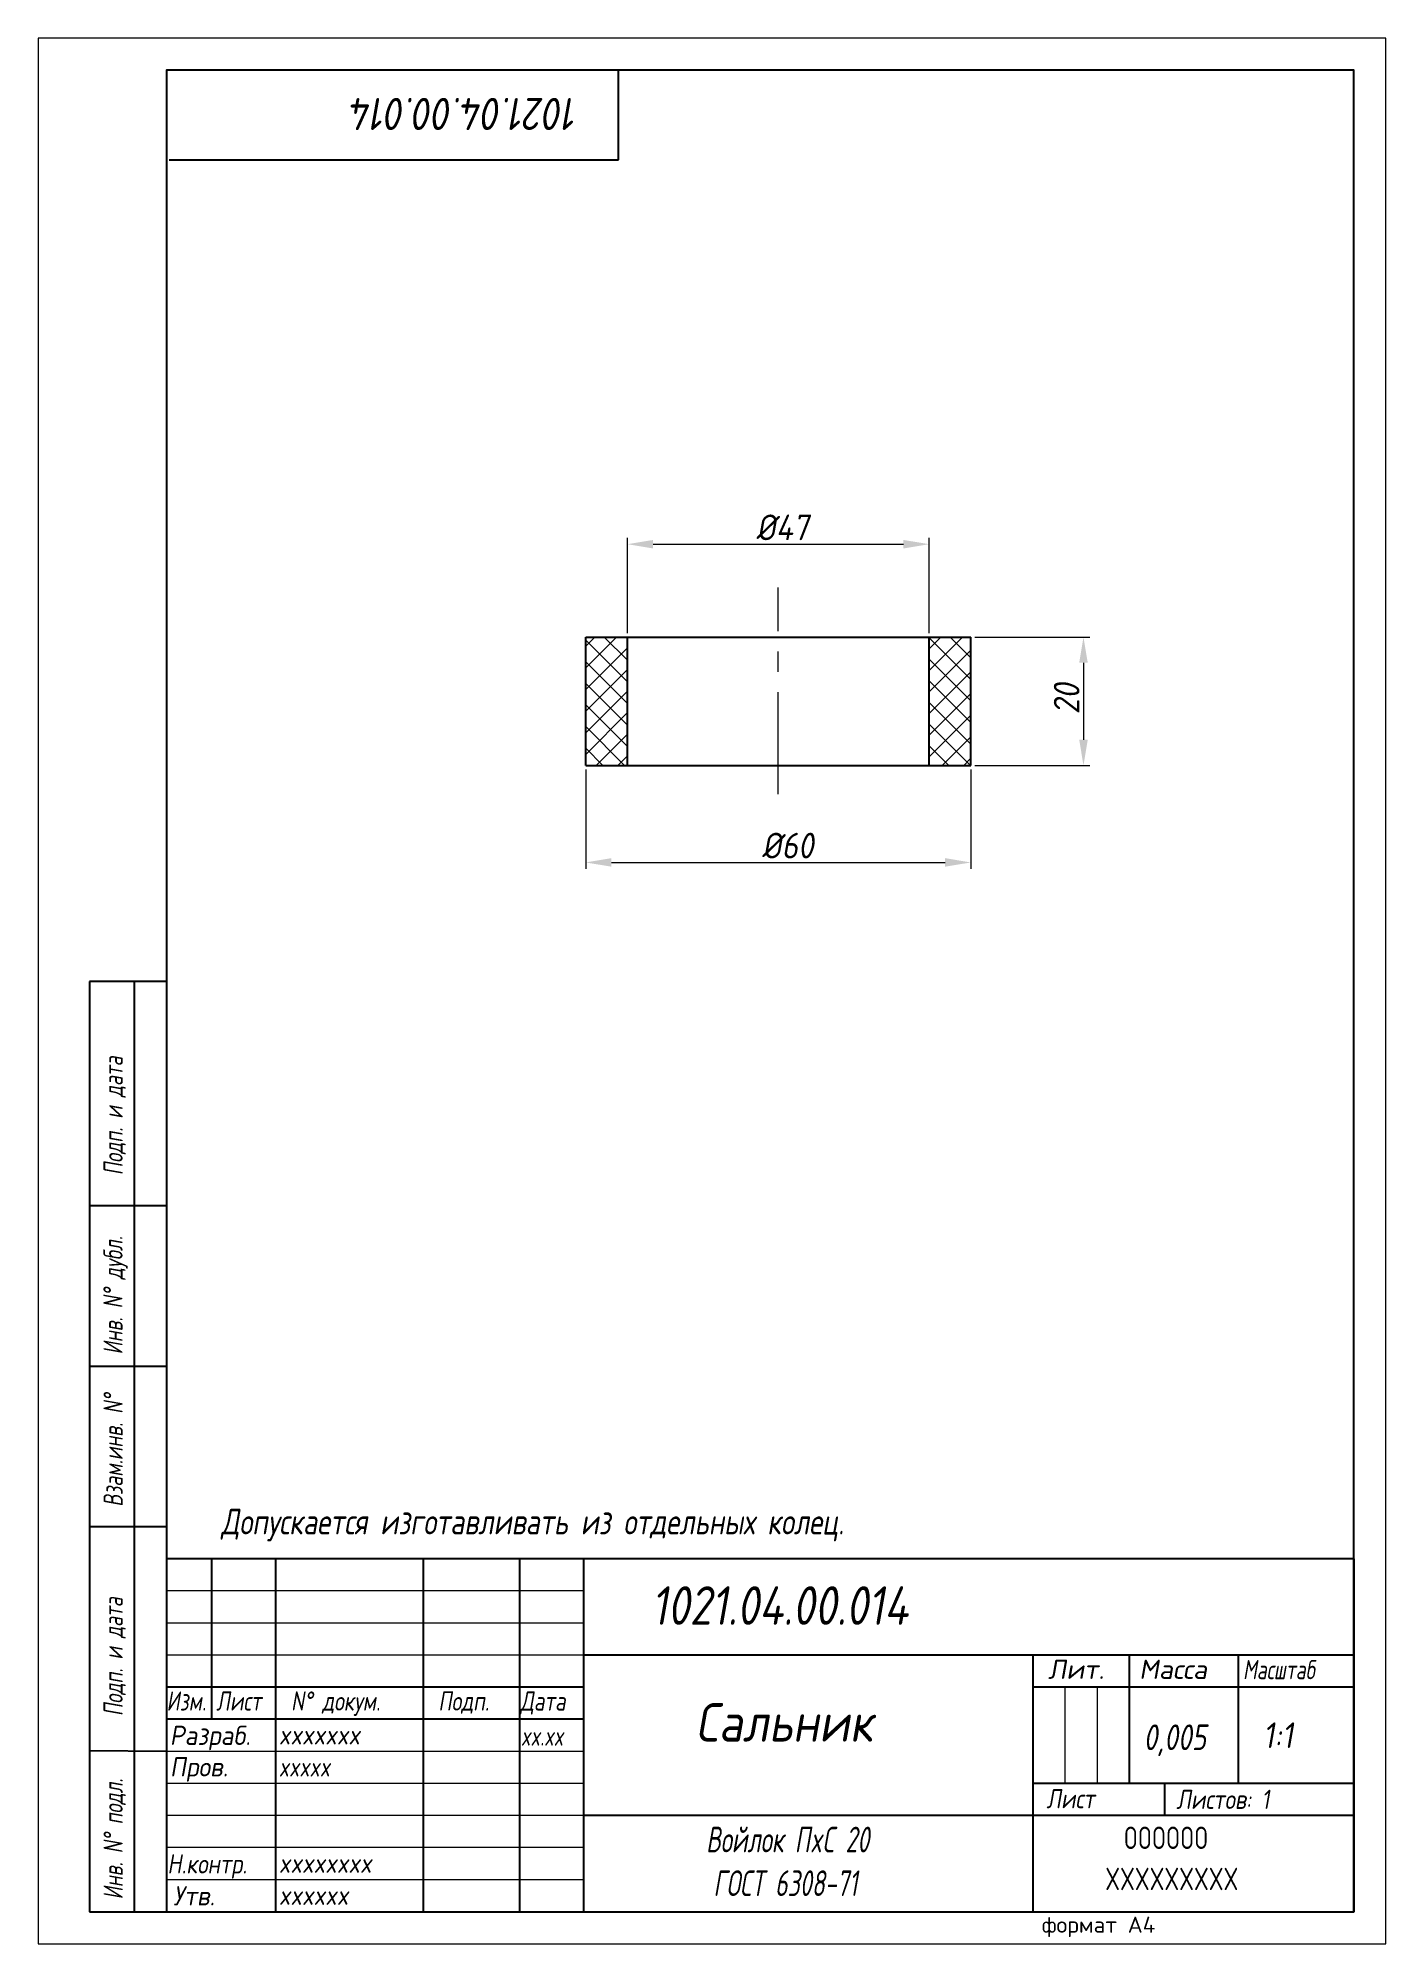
# Model space of a CAD drawing. Header units: millimetres. Extents: x 1490 to 3668, y -4564 to 680.
# Drawn here: x 3458.1 to 3668.1, y 382.9 to 679.9 of the extents above.
import ezdxf

# ---------------------------------------------------------------- set-up
doc = ezdxf.new("R2010")
doc.units = ezdxf.units.MM
doc.linetypes.add('CENTER', pattern=[50.8, 31.75, -6.35, 6.35, -6.35])
for name, color, linetype, lineweight in [('Ax', 1, 'CENTER', 18), ('Dim', 3, 'Continuous', 40), ('Hatch', 5, 'Continuous', 18), ('Slim', 8, 'Continuous', 18), ('Text', 2, 'Continuous', 40), ('Wide', 31, 'Continuous', 60)]:
    doc.layers.add(name, color=color, linetype=linetype, lineweight=lineweight)
doc.styles.add('курсив', font='romans.shx', dxfattribs={"oblique": 10})
doc.styles.add('курсив 0_75', font='romans.shx', dxfattribs={"width": 0.75, "oblique": 10})
doc.styles.add('курсив 0_85', font='romans.shx', dxfattribs={"width": 0.85, "oblique": 10})
doc.dimstyles.new('к1_1', dxfattribs={"dimtxt": 4, "dimasz": 4, "dimexe": 1, "dimexo": 0.625, "dimtad": 1, "dimtxsty": 'курсив 0_85', "dimcen": 0, "dimadec": 0, "dimazin": 0, "dimtfac": 1, "dimtmove": 0, "dimatfit": 3, "dimldrblk": 'DOTSMALL', "dimfxl": 1, "dimlwd": 18, "dimlwe": 18, "dimarcsym": 0})

# ---------------------------------------------------------------- blocks, each defined once
blk = doc.blocks.new('*D415')
at = {"layer": 'Defpoints', "color": 0, "transparency": 16777216}
for p in [(3543.47, 566.54), (3603.47, 566.54), (3603.47, 551.42)]:
    blk.add_point(p, dxfattribs=at)
at = {"layer": 'Dim', "color": 0, "lineweight": 18, "transparency": 16777216}
for p, q in [((3543.47, 565.92), (3543.47, 550.42)), ((3603.47, 565.92), (3603.47, 550.42)), ((3547.47, 551.42), (3599.47, 551.42))]:
    blk.add_line(p, q, dxfattribs=at)
at = {"layer": 'Dim', "color": 0, "transparency": 16777216}
for points in [[(3547.47, 552.09), (3547.47, 550.76), (3543.47, 551.42)], [(3599.47, 552.09), (3599.47, 550.76), (3603.47, 551.42)]]:
    blk.add_solid(points, dxfattribs=at)
at = {"layer": 'Dim', "color": 0, "transparency": 16777216, "insert": (3574.95, 554.05), "char_height": 4, "attachment_point": 5, "style": 'курсив 0_85'}
blk.add_mtext('%%c60', dxfattribs=at)
blk = doc.blocks.new('_DotSmall')
at = {"color": 0, "linetype": 'ByBlock', "const_width": 0.5}
blk.add_lwpolyline([(-122670.927, 17467.939, 1), (-122670.802, 17467.939, 1)], format="xyb", close=True, dxfattribs=at)
blk = doc.blocks.new('*D416')
at = {"layer": 'Defpoints', "color": 0, "transparency": 16777216}
for p in [(3596.97, 601.02), (3549.97, 586.54), (3596.97, 586.54)]:
    blk.add_point(p, dxfattribs=at)
at = {"layer": 'Dim', "color": 0, "lineweight": 18, "transparency": 16777216}
for p, q in [((3549.97, 587.17), (3549.97, 602.02)), ((3553.97, 601.02), (3592.97, 601.02)), ((3596.97, 587.17), (3596.97, 602.02))]:
    blk.add_line(p, q, dxfattribs=at)
at = {"layer": 'Dim', "color": 0, "transparency": 16777216}
for points in [[(3553.97, 601.68), (3553.97, 600.35), (3549.97, 601.02)], [(3592.97, 601.68), (3592.97, 600.35), (3596.97, 601.02)]]:
    blk.add_solid(points, dxfattribs=at)
at = {"layer": 'Dim', "color": 0, "transparency": 16777216, "insert": (3574.13, 603.64), "char_height": 4, "attachment_point": 5, "style": 'курсив 0_85'}
blk.add_mtext('%%c47', dxfattribs=at)
blk = doc.blocks.new('*D417')
at = {"layer": 'Defpoints', "color": 0, "transparency": 16777216}
for p in [(3603.47, 586.54), (3603.47, 566.54), (3621.02, 566.54)]:
    blk.add_point(p, dxfattribs=at)
at = {"layer": 'Dim', "color": 0, "lineweight": 18, "transparency": 16777216}
for p, q in [((3604.09, 586.54), (3622.02, 586.54)), ((3621.02, 582.54), (3621.02, 570.54)), ((3604.09, 566.54), (3622.02, 566.54))]:
    blk.add_line(p, q, dxfattribs=at)
at = {"layer": 'Dim', "color": 0, "transparency": 16777216}
for points in [[(3620.36, 582.54), (3621.69, 582.54), (3621.02, 586.54)], [(3620.36, 570.54), (3621.69, 570.54), (3621.02, 566.54)]]:
    blk.add_solid(points, dxfattribs=at)
at = {"layer": 'Dim', "color": 0, "transparency": 16777216, "insert": (3618.4, 576.93), "char_height": 4, "attachment_point": 5, "rotation": 90, "style": 'курсив 0_85'}
blk.add_mtext('20', dxfattribs=at)

msp = doc.modelspace()

# ---------------------------------------------------------------- hatches: boundary and pattern name
at = {"layer": 'Hatch'}
h = msp.add_hatch(dxfattribs=at)
h.set_pattern_fill('ANSI37', color=256, scale=0.75, style=0)
h.set_pattern_definition([(45, (-14876.8036, -4785.7322), (-1.68379802, 1.68379802), []), (135, (-14876.8036, -4785.7322), (-1.68379802, -1.68379802), [])])
h.paths.add_polyline_path([(3543.4651, 566.5424), (3549.9651, 566.5424), (3549.9651, 586.5424), (3543.4651, 586.5424)])
h.paths.add_polyline_path([(3596.9651, 566.5424), (3603.4651, 566.5424), (3603.4651, 586.5424), (3596.9651, 586.5424)])

# ---------------------------------------------------------------- linework, layer by layer
for p, q in [((3548.5524, 660.8935), (3548.5524, 674.8935)), ((3478.5524, 660.8935), (3548.5524, 660.8935)), ((3543.4651, 566.5424), (3543.4651, 586.5424)), ((3543.4651, 586.5424), (3603.4651, 586.5424)), ((3549.9651, 566.5424), (3549.9651, 586.5424)), ((3596.9651, 566.5424), (3596.9651, 586.5424)), ((3603.4651, 566.5424), (3603.4651, 586.5424)), ((3543.4651, 566.5424), (3603.4651, 566.5424)), ((3466.1397, 532.8874), (3466.1397, 387.8874)), ((3478.1397, 532.8874), (3466.1397, 532.8874)), ((3473.1402, 387.9577), (3473.1402, 532.8874)), ((3478.0703, 497.8876), (3466.1397, 497.8862)), ((3478.0532, 472.8876), (3466.1397, 472.888)), ((3466.1397, 447.8898), (3466.1397, 447.8898)), ((3478.1397, 447.8878), (3466.1397, 447.8898)), ((3663.1397, 442.8874), (3478.1397, 442.8874)), ((3485.1397, 442.8874), (3485.1397, 417.8874)), ((3495.1397, 442.8874), (3495.1397, 387.8874)), ((3518.1397, 442.8874), (3518.1397, 387.8874)), ((3533.1397, 442.8874), (3533.1397, 387.8874)), ((3543.1397, 442.8874), (3543.1397, 387.8874)), ((3663.1397, 387.8874), (3663.1397, 442.8874)), ((3663.1397, 442.8874), (3663.1397, 387.8874)), ((3613.1397, 427.8874), (3543.1397, 427.8874)), ((3613.1397, 427.8874), (3613.1397, 387.8874)), ((3663.1397, 427.8874), (3613.1397, 427.8874)), ((3628.1397, 427.8874), (3628.1397, 407.8874)), ((3645.1397, 427.8874), (3645.1397, 407.8874)), ((3543.1397, 422.8874), (3478.1397, 422.8874)), ((3663.1397, 422.8874), (3613.1397, 422.8874)), ((3543.1397, 417.8874), (3478.1397, 417.8874)), ((3478.1397, 412.8869), (3466.1397, 412.9564)), ((3663.1397, 407.8874), (3613.1397, 407.8874)), ((3633.6442, 407.8874), (3633.6442, 402.8874)), ((3613.1397, 402.8874), (3543.1397, 402.8874)), ((3663.1397, 402.8874), (3613.1397, 402.8874)), ((3466.1397, 387.8874), (3478.1397, 387.8874)), ((3478.1397, 387.8874), (3663.1397, 387.8874))]:
    msp.add_line(p, q)
msp.add_lwpolyline([(3478.1397, 387.8874), (3663.1397, 387.8874), (3663.1397, 674.8874), (3478.1397, 674.8874)], close=True)
at = {"layer": 'Ax', "ltscale": 0.5}
msp.add_line((3573.4651, 562.0602), (3573.4651, 594.273), dxfattribs=at)
at = {"layer": 'Slim'}
for p, q in [((3543.1397, 437.8874), (3478.1397, 437.8874)), ((3543.1397, 432.8874), (3478.1397, 432.8874)), ((3543.1397, 427.8874), (3478.1397, 427.8874)), ((3618.1397, 422.8874), (3618.1397, 407.8874)), ((3623.1397, 422.8874), (3623.1397, 407.8874)), ((3543.1397, 412.8874), (3478.1397, 412.8874)), ((3543.1397, 407.8874), (3478.1397, 407.8874)), ((3543.1397, 402.8874), (3478.1397, 402.8874)), ((3543.1397, 397.8874), (3478.1397, 397.8874)), ((3543.1397, 392.8874), (3478.1397, 392.8874))]:
    msp.add_line(p, q, dxfattribs=at)
msp.add_lwpolyline([(3458.1397, 382.8874), (3668.1397, 382.8874), (3668.1397, 679.8874), (3458.1397, 679.8874)], close=True, dxfattribs=at)

# ---------------------------------------------------------------- texts
at = {"layer": 'Text', "oblique": 10}
for s, height, rotation, style, width, p in [('1021.04.00.014', 5, 180, 'курсив', 0.85, (3542.3042, 670.5703)), ('Подп. и дата', 3, 90, 'курсив 0_75', 0.7, (3471.3297, 502.6702)), ('Инв. N%%D дубл.', 3, 90, 'курсив 0_75', 0.7, (3471.296, 474.7367)), ('Взам.инв. N%%D', 3, 90, 'курсив 0_75', 0.7, (3471.3297, 451.0084)), ('Подп. и дата', 3, 90, 'курсив 0_75', 0.7, (3471.3297, 418.3831)), ('Инв. N%%D подл.', 3, 90, 'курсив 0_75', 0.7, (3471.3297, 389.8104))]:
    msp.add_text(s, height=height, rotation=rotation, dxfattribs=dict(at, style=style, width=width)).set_placement(p)
for s, height, style, width, p in [('Допускается изготавливать из отдельных колец.', 4, 'курсив 0_75', 0.75, (3486.6714, 446.7015)), ('1021.04.00.014', 6, 'курсив', 0.8, (3553.7205, 432.6185)), ('Масштаб', 3, 'курсив', 0.7, (3645.8734, 424.1336)), ('Изм.', 3, 'курсив 0_75', 0.75, (3478.1397, 419.242)), ('Лист', 3, 'курсив 0_75', 0.75, (3485.8758, 419.242)), ('N%%D докум.', 3, 'курсив 0_75', 0.75, (3497.5476, 419.242)), ('Подп.', 3, 'курсив 0_75', 0.75, (3520.4878, 419.242)), ('Дата', 3, 'курсив 0_75', 0.75, (3533.2613, 419.242)), ('Сальник', 6, 'курсив 0_85', 0.85, (3560.6036, 414.4076)), ('Разраб.', 3, 'курсив', 0.9, (3478.6533, 413.8863)), ('xxxxxxx', 3, 'курсив 0_85', 0.85, (3495.6451, 413.9666)), ('0,005', 4, 'курсив 0_75', 0.75, (3630.3945, 413.0851)), ('1:1', 4, 'курсив 0_85', 0.85, (3648.9948, 413.4043)), ('Пров.', 3, 'курсив', 0.9, (3478.6793, 408.9817)), ('xxxxx', 3, 'курсив 0_85', 0.75, (3495.6451, 408.9666)), ('Лист', 3, 'курсив', 0.8, (3615.2412, 404.0183)), ('Листов: 1', 3, 'курсив', 0.8, (3635.4856, 403.9124)), ('Войлок ПxC 20', 4, 'курсив 0_75', 0.65, (3562.2131, 397.1494)), ('Н.контр.', 3, 'курсив', 0.8, (3478.2699, 393.8628)), ('xxxxxxxx', 3, 'курсив 0_85', 0.85, (3495.6451, 393.9666)), ('ГОСТ 6308-71', 4, 'курсив 0_75', 0.65, (3563.3467, 390.3428)), ('Утв.', 3, 'курсив', 0.9, (3479.2009, 388.8845)), ('xxxxxx', 3, 'курсив 0_85', 0.85, (3495.6451, 388.9666))]:
    msp.add_text(s, height=height, dxfattribs=dict(at, style=style, width=width)).set_placement(p)
at = {"layer": 'Text', "style": 'курсив', "oblique": 10}
for s, p in [('Лит.', (3615.4941, 424.1817)), ('Масса', (3629.6938, 424.1817))]:
    msp.add_text(s, height=3, dxfattribs=at).set_placement(p)
at = {"layer": 'Text', "ltscale": 0.8, "style": 'курсив', "oblique": 10, "width": 0.7}
msp.add_text('xx.xx', height=3, dxfattribs=at).set_placement((3533.3659, 413.7804))
at = {"layer": 'Text', "style": 'курсив'}
msp.add_text('формат А4', height=2.5, dxfattribs=at).set_placement((3614.5211, 384.6244))
at = {"layer": 'Wide', "lineweight": 50, "style": 'курсив', "width": 0.7}
for s, p in [('OOOOOO', (3627.2914, 397.6675)), ('XXXXXXXXX', (3624.418, 391.2577))]:
    msp.add_text(s, height=3.5, dxfattribs=at).set_placement(p)

# ---------------------------------------------------------------- dimensions: what is measured, and where the dimension line sits
at = {"layer": 'Dim'}
for base, p1, p2, picture, middle in [((3596.9651, 601.0153), (3549.9651, 586.5424), (3596.9651, 586.5424), '*D416', (3574.1259, 601.0153)), ((3603.4651, 551.4249), (3543.4651, 566.5424), (3603.4651, 566.5424), '*D415', (3574.9507, 551.4249))]:
    dim = msp.add_linear_dim(base=base, p1=p1, p2=p2, text='%%c<>', dimstyle='к1_1', dxfattribs=at)
    dim.commit()
    dim.dimension.update_dxf_attribs({"geometry": picture, "text_midpoint": middle, "dimtype": 160})
dim = msp.add_linear_dim(base=(3621.0233, 566.5424), p1=(3603.4651, 586.5424), p2=(3603.4651, 566.5424), angle=90, dimstyle='к1_1', dxfattribs=at)
dim.commit()
dim.dimension.update_dxf_attribs({"geometry": '*D417', "text_midpoint": (3621.0233, 576.9251), "dimtype": 160})

doc.saveas('drawing.dxf')
